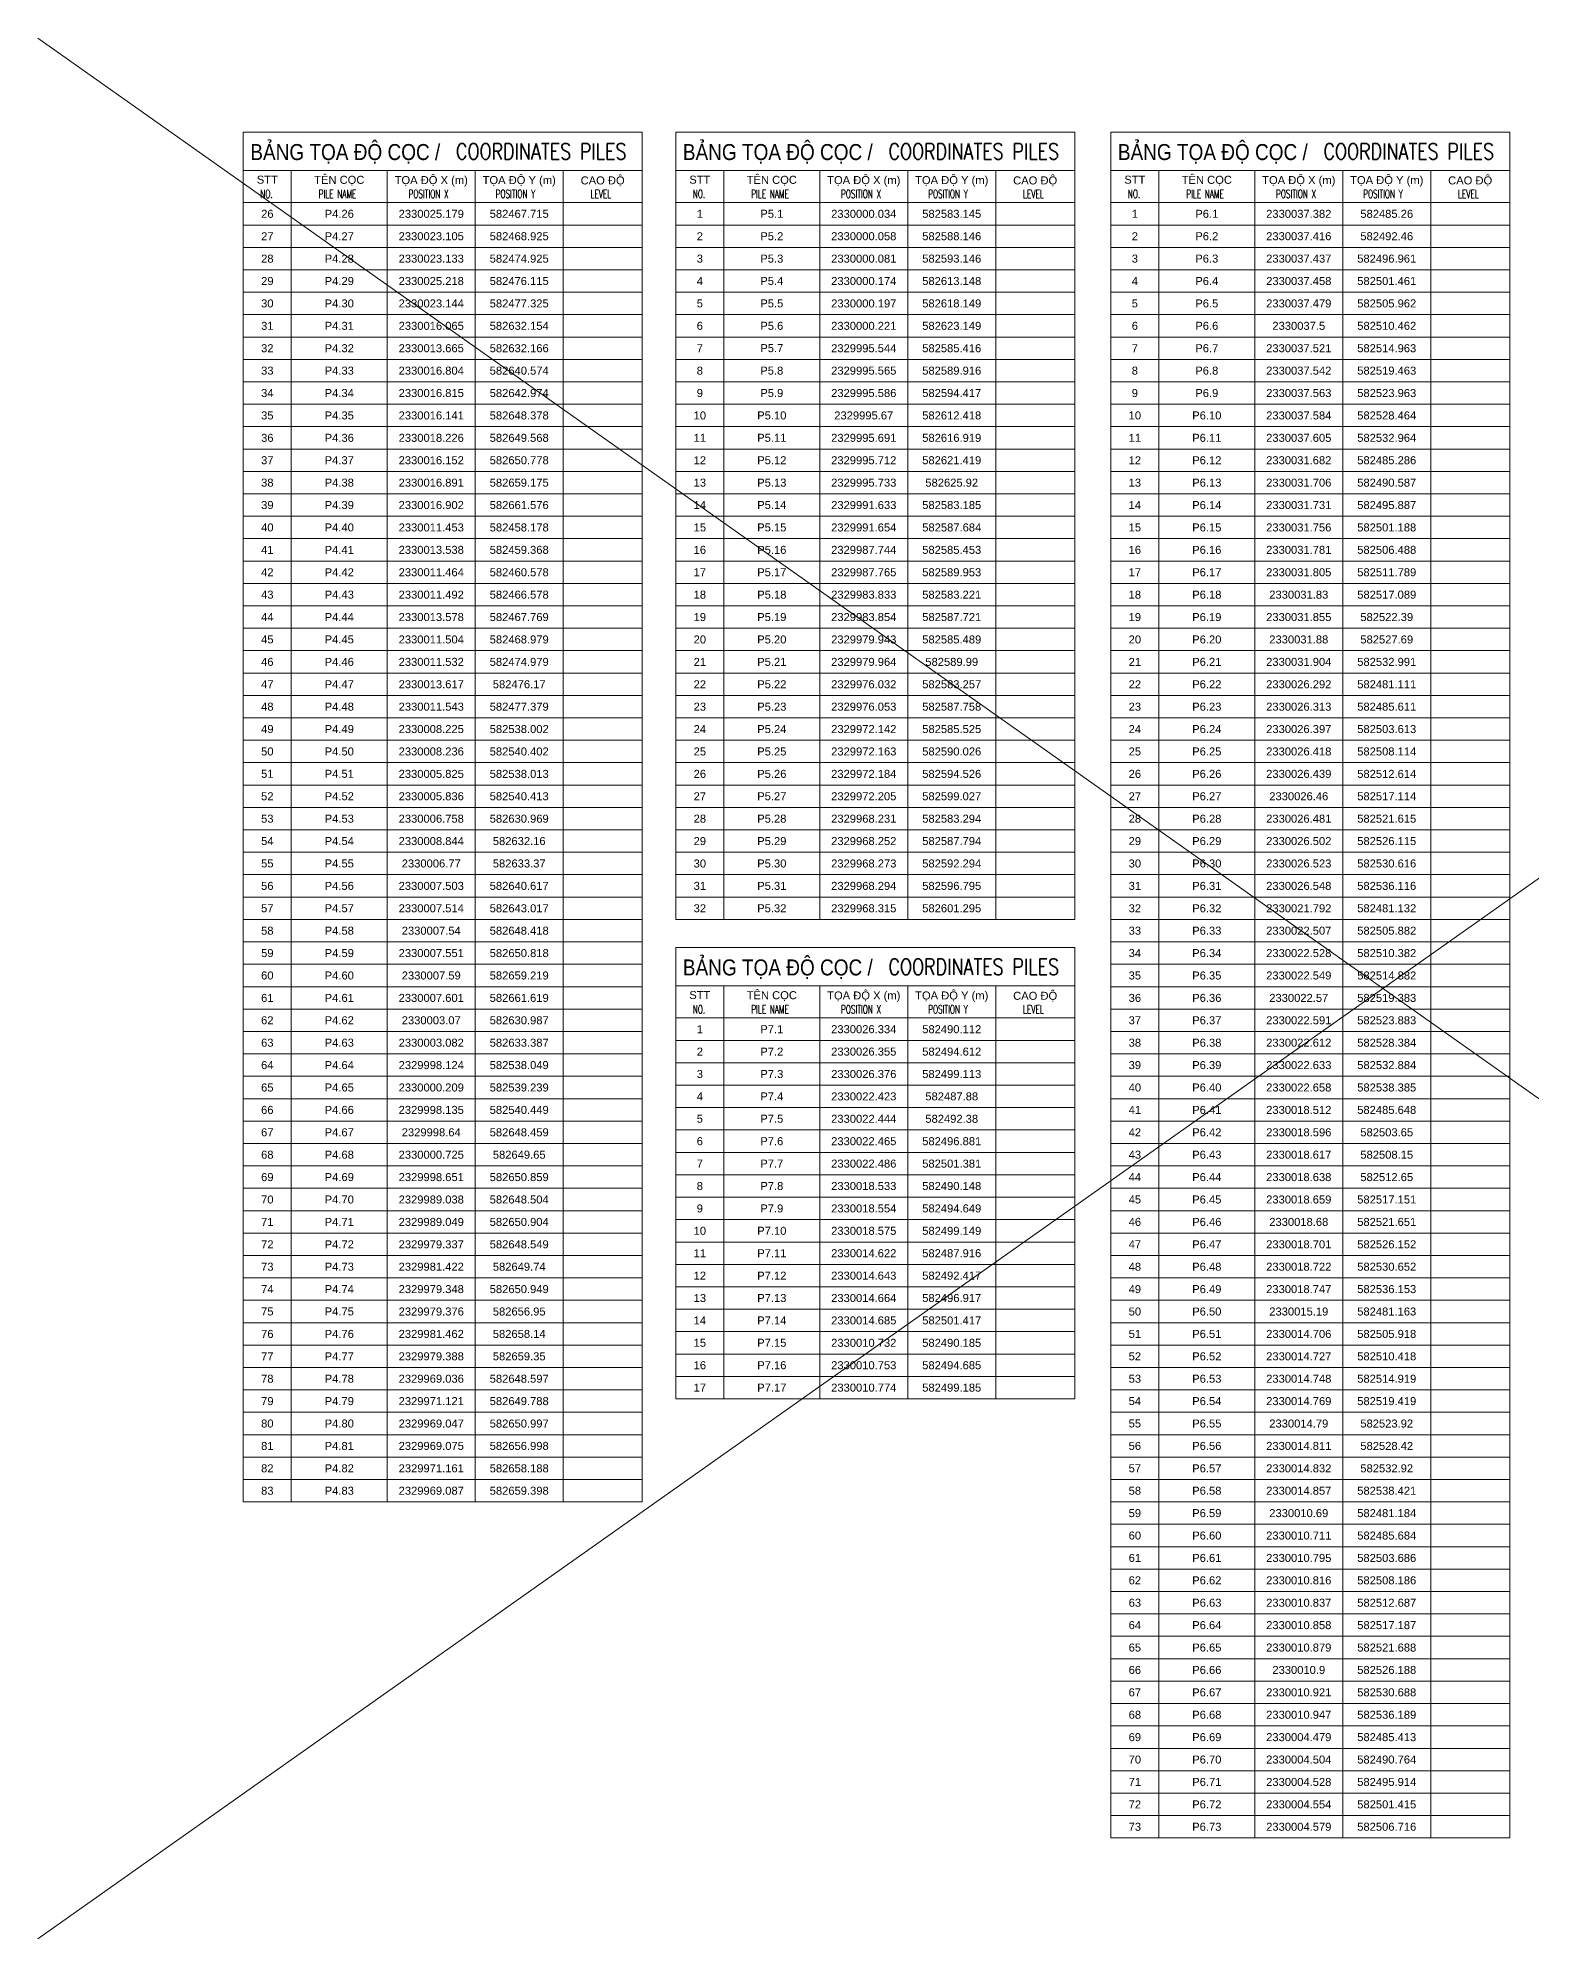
# Model space of a CAD drawing. Header units: millimetres. Extents: x -270655 to 676466, y -1281 to 105022.
# Drawn here: x 400622 to 447299, y 45622 to 105022 of the extents above; entities that cross this region are included whole.
import ezdxf
from ezdxf.enums import TextEntityAlignment as Align

# ---------------------------------------------------------------- set-up
doc = ezdxf.new("R2010")
doc.units = ezdxf.units.MM
doc.layers.get('Defpoints').update_dxf_attribs({"color": 151, "lineweight": 9})
for name, color, linetype, lineweight in [('DTC-KY HIEU', 3, 'Continuous', 20), ('DTC-TEXT2.5', 1, 'Continuous', 20), ('DTC-TEXT5.0', 1, 'Continuous', 20), ('Text E', 8, 'Continuous', 13)]:
    doc.layers.add(name, color=color, linetype=linetype, lineweight=lineweight)
doc.layers.add('IDEA_Text', color=8, linetype='Continuous')
doc.styles.add('arial-3', font='romans.shx', dxfattribs={"width": 0.7})
doc.styles.add('DTC-250', font='arial.ttf', dxfattribs={"width": 0.8})
doc.styles.add('DTC-500', font='arial.ttf', dxfattribs={"width": 0.8})

msp = doc.modelspace()

# ---------------------------------------------------------------- linework, layer by layer
at = {"layer": 'Defpoints'}
for p, q in [((400622.1, 105021.7), (484722.1, 45621.7)), ((400622.1, 45621.7), (484722.1, 105021.7))]:
    msp.add_line(p, q, dxfattribs=at)
at = {"layer": 'DTC-KY HIEU'}
for p, q in [((407041.6, 102078.7), (419510.6, 102078.7)), ((407041.6, 102078.7), (407041.6, 99878.7)), ((419510.6, 102078.7), (419510.6, 59278.7)), ((420563.9, 102078.7), (433032.9, 102078.7)), ((420563.9, 102078.7), (420563.9, 99878.7)), ((433032.9, 102078.7), (433032.9, 77478.7)), ((434163.8, 102078.7), (446632.8, 102078.7)), ((434163.8, 102078.7), (434163.8, 99878.7)), ((446632.8, 102078.7), (446632.8, 48778.7)), ((407041.6, 100878.7), (419510.6, 100878.7)), ((408541.6, 100878.7), (408541.6, 99878.7)), ((411541.6, 100878.7), (411541.6, 99878.7)), ((414291.6, 100878.7), (414291.6, 99878.7)), ((417041.6, 100878.7), (417041.6, 99878.7)), ((420563.9, 100878.7), (433032.9, 100878.7)), ((422063.9, 100878.7), (422063.9, 99878.7)), ((425063.9, 100878.7), (425063.9, 99878.7)), ((427813.9, 100878.7), (427813.9, 99878.7)), ((430563.9, 100878.7), (430563.9, 99878.7)), ((434163.8, 100878.7), (446632.8, 100878.7)), ((435663.8, 100878.7), (435663.8, 99878.7)), ((438663.8, 100878.7), (438663.8, 99878.7)), ((441413.8, 100878.7), (441413.8, 99878.7)), ((444163.8, 100878.7), (444163.8, 99878.7)), ((407041.6, 99878.7), (417041.6, 99878.7)), ((407041.6, 99878.7), (407041.6, 59278.7)), ((407041.6, 99878.7), (407041.6, 59278.7)), ((407041.6, 99878.7), (419510.6, 99878.7)), ((408541.6, 99878.7), (408541.6, 59278.7)), ((411541.6, 99878.7), (411541.6, 59278.7)), ((414291.6, 99878.7), (414291.6, 59278.7)), ((417041.6, 99878.7), (417041.6, 59278.7)), ((417041.6, 99878.7), (417041.6, 59278.7)), ((420563.9, 99878.7), (430563.9, 99878.7)), ((420563.9, 99878.7), (420563.9, 77478.7)), ((420563.9, 99878.7), (420563.9, 77478.7)), ((420563.9, 99878.7), (433032.9, 99878.7)), ((422063.9, 99878.7), (422063.9, 77478.7)), ((425063.9, 99878.7), (425063.9, 77478.7)), ((427813.9, 99878.7), (427813.9, 77478.7)), ((430563.9, 99878.7), (430563.9, 77478.7)), ((430563.9, 99878.7), (430563.9, 77478.7)), ((434163.8, 99878.7), (444163.8, 99878.7)), ((434163.8, 99878.7), (434163.8, 48778.7)), ((434163.8, 99878.7), (434163.8, 48778.7)), ((434163.8, 99878.7), (446632.8, 99878.7)), ((435663.8, 99878.7), (435663.8, 48778.7)), ((438663.8, 99878.7), (438663.8, 48778.7)), ((441413.8, 99878.7), (441413.8, 48778.7)), ((444163.8, 99878.7), (444163.8, 48778.7)), ((444163.8, 99878.7), (444163.8, 48778.7)), ((407041.6, 99178.7), (419510.6, 99178.7)), ((420563.9, 99178.7), (433032.9, 99178.7)), ((434163.8, 99178.7), (446632.8, 99178.7)), ((407041.6, 98478.7), (419510.6, 98478.7)), ((420563.9, 98478.7), (433032.9, 98478.7)), ((434163.8, 98478.7), (446632.8, 98478.7)), ((407041.6, 97778.7), (419510.6, 97778.7)), ((420563.9, 97778.7), (433032.9, 97778.7)), ((434163.8, 97778.7), (446632.8, 97778.7)), ((407041.6, 97078.7), (419510.6, 97078.7)), ((420563.9, 97078.7), (433032.9, 97078.7)), ((434163.8, 97078.7), (446632.8, 97078.7)), ((407041.6, 96378.7), (419510.6, 96378.7)), ((420563.9, 96378.7), (433032.9, 96378.7)), ((434163.8, 96378.7), (446632.8, 96378.7)), ((407041.6, 95678.7), (419510.6, 95678.7)), ((420563.9, 95678.7), (433032.9, 95678.7)), ((434163.8, 95678.7), (446632.8, 95678.7)), ((407041.6, 94978.7), (419510.6, 94978.7)), ((420563.9, 94978.7), (433032.9, 94978.7)), ((434163.8, 94978.7), (446632.8, 94978.7)), ((407041.6, 94278.7), (419510.6, 94278.7)), ((420563.9, 94278.7), (433032.9, 94278.7)), ((434163.8, 94278.7), (446632.8, 94278.7)), ((407041.6, 93578.7), (419510.6, 93578.7)), ((420563.9, 93578.7), (433032.9, 93578.7)), ((434163.8, 93578.7), (446632.8, 93578.7)), ((407041.6, 92878.7), (419510.6, 92878.7)), ((420563.9, 92878.7), (433032.9, 92878.7)), ((434163.8, 92878.7), (446632.8, 92878.7)), ((407041.6, 92178.7), (419510.6, 92178.7)), ((420563.9, 92178.7), (433032.9, 92178.7)), ((434163.8, 92178.7), (446632.8, 92178.7)), ((407041.6, 91478.7), (419510.6, 91478.7)), ((420563.9, 91478.7), (433032.9, 91478.7)), ((434163.8, 91478.7), (446632.8, 91478.7)), ((407041.6, 90778.7), (419510.6, 90778.7)), ((420563.9, 90778.7), (433032.9, 90778.7)), ((434163.8, 90778.7), (446632.8, 90778.7)), ((407041.6, 90078.7), (419510.6, 90078.7)), ((420563.9, 90078.7), (433032.9, 90078.7)), ((434163.8, 90078.7), (446632.8, 90078.7)), ((407041.6, 89378.7), (419510.6, 89378.7)), ((420563.9, 89378.7), (433032.9, 89378.7)), ((434163.8, 89378.7), (446632.8, 89378.7)), ((407041.6, 88678.7), (419510.6, 88678.7)), ((420563.9, 88678.7), (433032.9, 88678.7)), ((434163.8, 88678.7), (446632.8, 88678.7)), ((407041.6, 87978.7), (419510.6, 87978.7)), ((420563.9, 87978.7), (433032.9, 87978.7)), ((434163.8, 87978.7), (446632.8, 87978.7)), ((407041.6, 87278.7), (419510.6, 87278.7)), ((420563.9, 87278.7), (433032.9, 87278.7)), ((434163.8, 87278.7), (446632.8, 87278.7)), ((407041.6, 86578.7), (419510.6, 86578.7)), ((420563.9, 86578.7), (433032.9, 86578.7)), ((434163.8, 86578.7), (446632.8, 86578.7)), ((407041.6, 85878.7), (419510.6, 85878.7)), ((420563.9, 85878.7), (433032.9, 85878.7)), ((434163.8, 85878.7), (446632.8, 85878.7)), ((407041.6, 85178.7), (419510.6, 85178.7)), ((420563.9, 85178.7), (433032.9, 85178.7)), ((434163.8, 85178.7), (446632.8, 85178.7)), ((407041.6, 84478.7), (419510.6, 84478.7)), ((420563.9, 84478.7), (433032.9, 84478.7)), ((434163.8, 84478.7), (446632.8, 84478.7)), ((407041.6, 83778.7), (419510.6, 83778.7)), ((420563.9, 83778.7), (433032.9, 83778.7)), ((434163.8, 83778.7), (446632.8, 83778.7)), ((407041.6, 83078.7), (419510.6, 83078.7)), ((420563.9, 83078.7), (433032.9, 83078.7)), ((434163.8, 83078.7), (446632.8, 83078.7)), ((407041.6, 82378.7), (419510.6, 82378.7)), ((420563.9, 82378.7), (433032.9, 82378.7)), ((434163.8, 82378.7), (446632.8, 82378.7)), ((407041.6, 81678.7), (419510.6, 81678.7)), ((420563.9, 81678.7), (433032.9, 81678.7)), ((434163.8, 81678.7), (446632.8, 81678.7)), ((407041.6, 80978.7), (419510.6, 80978.7)), ((420563.9, 80978.7), (433032.9, 80978.7)), ((434163.8, 80978.7), (446632.8, 80978.7)), ((407041.6, 80278.7), (419510.6, 80278.7)), ((420563.9, 80278.7), (433032.9, 80278.7)), ((434163.8, 80278.7), (446632.8, 80278.7)), ((407041.6, 79578.7), (419510.6, 79578.7)), ((420563.9, 79578.7), (433032.9, 79578.7)), ((434163.8, 79578.7), (446632.8, 79578.7)), ((407041.6, 78878.7), (419510.6, 78878.7)), ((420563.9, 78878.7), (433032.9, 78878.7)), ((434163.8, 78878.7), (446632.8, 78878.7)), ((407041.6, 78178.7), (419510.6, 78178.7)), ((420563.9, 78178.7), (433032.9, 78178.7)), ((434163.8, 78178.7), (446632.8, 78178.7)), ((407041.6, 77478.7), (419510.6, 77478.7)), ((420563.9, 77478.7), (433032.9, 77478.7)), ((434163.8, 77478.7), (446632.8, 77478.7)), ((407041.6, 76778.7), (419510.6, 76778.7)), ((434163.8, 76778.7), (446632.8, 76778.7)), ((407041.6, 76078.7), (419510.6, 76078.7)), ((420563.9, 76600.3), (433032.9, 76600.3)), ((420563.9, 76600.3), (420563.9, 74400.3)), ((433032.9, 76600.3), (433032.9, 62500.3)), ((434163.8, 76078.7), (446632.8, 76078.7)), ((407041.6, 75378.7), (419510.6, 75378.7)), ((420563.9, 75400.3), (433032.9, 75400.3)), ((422063.9, 75400.3), (422063.9, 74400.3)), ((425063.9, 75400.3), (425063.9, 74400.3)), ((427813.9, 75400.3), (427813.9, 74400.3)), ((430563.9, 75400.3), (430563.9, 74400.3)), ((434163.8, 75378.7), (446632.8, 75378.7)), ((407041.6, 74678.7), (419510.6, 74678.7)), ((420563.9, 74400.3), (430563.9, 74400.3)), ((420563.9, 74400.3), (420563.9, 62500.3)), ((420563.9, 74400.3), (420563.9, 62500.3)), ((420563.9, 74400.3), (433032.9, 74400.3)), ((422063.9, 74400.3), (422063.9, 62500.3)), ((425063.9, 74400.3), (425063.9, 62500.3)), ((427813.9, 74400.3), (427813.9, 62500.3)), ((430563.9, 74400.3), (430563.9, 62500.3)), ((430563.9, 74400.3), (430563.9, 62500.3)), ((434163.8, 74678.7), (446632.8, 74678.7)), ((407041.6, 73978.7), (419510.6, 73978.7)), ((420563.9, 73700.3), (433032.9, 73700.3)), ((434163.8, 73978.7), (446632.8, 73978.7)), ((407041.6, 73278.7), (419510.6, 73278.7)), ((434163.8, 73278.7), (446632.8, 73278.7)), ((407041.6, 72578.7), (419510.6, 72578.7)), ((420563.9, 73000.3), (433032.9, 73000.3)), ((434163.8, 72578.7), (446632.8, 72578.7)), ((407041.6, 71878.7), (419510.6, 71878.7)), ((420563.9, 72300.3), (433032.9, 72300.3)), ((434163.8, 71878.7), (446632.8, 71878.7)), ((420563.9, 71600.3), (433032.9, 71600.3)), ((407041.6, 71178.7), (419510.6, 71178.7)), ((420563.9, 70900.3), (433032.9, 70900.3)), ((434163.8, 71178.7), (446632.8, 71178.7)), ((407041.6, 70478.7), (419510.6, 70478.7)), ((420563.9, 70200.3), (433032.9, 70200.3)), ((434163.8, 70478.7), (446632.8, 70478.7)), ((407041.6, 69778.7), (419510.6, 69778.7)), ((420563.9, 69500.3), (433032.9, 69500.3)), ((434163.8, 69778.7), (446632.8, 69778.7)), ((407041.6, 69078.7), (419510.6, 69078.7)), ((434163.8, 69078.7), (446632.8, 69078.7)), ((407041.6, 68378.7), (419510.6, 68378.7)), ((420563.9, 68800.3), (433032.9, 68800.3)), ((434163.8, 68378.7), (446632.8, 68378.7)), ((420563.9, 68100.3), (433032.9, 68100.3)), ((407041.6, 67678.7), (419510.6, 67678.7)), ((420563.9, 67400.3), (433032.9, 67400.3)), ((434163.8, 67678.7), (446632.8, 67678.7)), ((407041.6, 66978.7), (419510.6, 66978.7)), ((420563.9, 66700.3), (433032.9, 66700.3)), ((434163.8, 66978.7), (446632.8, 66978.7)), ((407041.6, 66278.7), (419510.6, 66278.7)), ((420563.9, 66000.3), (433032.9, 66000.3)), ((434163.8, 66278.7), (446632.8, 66278.7)), ((407041.6, 65578.7), (419510.6, 65578.7)), ((434163.8, 65578.7), (446632.8, 65578.7)), ((407041.6, 64878.7), (419510.6, 64878.7)), ((420563.9, 65300.3), (433032.9, 65300.3)), ((434163.8, 64878.7), (446632.8, 64878.7)), ((407041.6, 64178.7), (419510.6, 64178.7)), ((420563.9, 64600.3), (433032.9, 64600.3)), ((434163.8, 64178.7), (446632.8, 64178.7)), ((420563.9, 63900.3), (433032.9, 63900.3)), ((407041.6, 63478.7), (419510.6, 63478.7)), ((420563.9, 63200.3), (433032.9, 63200.3)), ((434163.8, 63478.7), (446632.8, 63478.7)), ((407041.6, 62778.7), (419510.6, 62778.7)), ((420563.9, 62500.3), (433032.9, 62500.3)), ((434163.8, 62778.7), (446632.8, 62778.7)), ((407041.6, 62078.7), (419510.6, 62078.7)), ((434163.8, 62078.7), (446632.8, 62078.7)), ((407041.6, 61378.7), (419510.6, 61378.7)), ((434163.8, 61378.7), (446632.8, 61378.7)), ((407041.6, 60678.7), (419510.6, 60678.7)), ((434163.8, 60678.7), (446632.8, 60678.7)), ((407041.6, 59978.7), (419510.6, 59978.7)), ((434163.8, 59978.7), (446632.8, 59978.7)), ((407041.6, 59278.7), (419510.6, 59278.7)), ((434163.8, 59278.7), (446632.8, 59278.7)), ((434163.8, 58578.7), (446632.8, 58578.7)), ((434163.8, 57878.7), (446632.8, 57878.7)), ((434163.8, 57178.7), (446632.8, 57178.7)), ((434163.8, 56478.7), (446632.8, 56478.7)), ((434163.8, 55778.7), (446632.8, 55778.7)), ((434163.8, 55078.7), (446632.8, 55078.7)), ((434163.8, 54378.7), (446632.8, 54378.7)), ((434163.8, 53678.7), (446632.8, 53678.7)), ((434163.8, 52978.7), (446632.8, 52978.7)), ((434163.8, 52278.7), (446632.8, 52278.7)), ((434163.8, 51578.7), (446632.8, 51578.7)), ((434163.8, 50878.7), (446632.8, 50878.7)), ((434163.8, 50178.7), (446632.8, 50178.7)), ((434163.8, 49478.7), (446632.8, 49478.7)), ((434163.8, 48778.7), (446632.8, 48778.7))]:
    msp.add_line(p, q, dxfattribs=at)

# ---------------------------------------------------------------- texts
at = {"layer": 'DTC-TEXT2.5', "style": 'DTC-250'}
for s, p in [('STT', (407791.6, 100596.5)), ('TÊN CỌC', (410041.6, 100596.5)), ('TỌA ĐỘ X (m)', (412916.6, 100578.7)), ('TỌA ĐỘ Y (m)', (415666.6, 100578.7)), ('CAO ĐỘ', (418275.4, 100578.7)), ('STT', (421313.9, 100596.5)), ('TÊN CỌC', (423563.9, 100596.5)), ('TỌA ĐỘ X (m)', (426438.9, 100578.7)), ('TỌA ĐỘ Y (m)', (429188.9, 100578.7)), ('CAO ĐỘ', (431797.7, 100578.7)), ('STT', (434913.8, 100596.5)), ('TÊN CỌC', (437163.8, 100596.5)), ('TỌA ĐỘ X (m)', (440038.8, 100578.7)), ('TỌA ĐỘ Y (m)', (442788.8, 100578.7)), ('CAO ĐỘ', (445397.6, 100578.7)), ('26', (407791.6, 99528.7)), ('P4.26', (410041.6, 99528.7)), ('2330025.179', (412916.6, 99528.7)), ('582467.715', (415666.6, 99528.7)), ('1', (421313.9, 99528.7)), ('P5.1', (423563.9, 99528.7)), ('2330000.034', (426438.9, 99528.7)), ('582583.145', (429188.9, 99528.7)), ('1', (434913.8, 99528.7)), ('P6.1', (437163.8, 99528.7)), ('2330037.382', (440038.8, 99528.7)), ('582485.26', (442788.8, 99528.7)), ('27', (407791.6, 98828.7)), ('P4.27', (410041.6, 98828.7)), ('2330023.105', (412916.6, 98828.7)), ('582468.925', (415666.6, 98828.7)), ('2', (421313.9, 98828.7)), ('P5.2', (423563.9, 98828.7)), ('2330000.058', (426438.9, 98828.7)), ('582588.146', (429188.9, 98828.7)), ('2', (434913.8, 98828.7)), ('P6.2', (437163.8, 98828.7)), ('2330037.416', (440038.8, 98828.7)), ('582492.46', (442788.8, 98828.7)), ('28', (407791.6, 98128.7)), ('P4.28', (410041.6, 98128.7)), ('2330023.133', (412916.6, 98128.7)), ('582474.925', (415666.6, 98128.7)), ('3', (421313.9, 98128.7)), ('P5.3', (423563.9, 98128.7)), ('2330000.081', (426438.9, 98128.7)), ('582593.146', (429188.9, 98128.7)), ('3', (434913.8, 98128.7)), ('P6.3', (437163.8, 98128.7)), ('2330037.437', (440038.8, 98128.7)), ('582496.961', (442788.8, 98128.7)), ('29', (407791.6, 97428.7)), ('P4.29', (410041.6, 97428.7)), ('2330025.218', (412916.6, 97428.7)), ('582476.115', (415666.6, 97428.7)), ('4', (421313.9, 97428.7)), ('P5.4', (423563.9, 97428.7)), ('2330000.174', (426438.9, 97428.7)), ('582613.148', (429188.9, 97428.7)), ('4', (434913.8, 97428.7)), ('P6.4', (437163.8, 97428.7)), ('2330037.458', (440038.8, 97428.7)), ('582501.461', (442788.8, 97428.7)), ('30', (407791.6, 96728.7)), ('P4.30', (410041.6, 96728.7)), ('2330023.144', (412916.6, 96728.7)), ('582477.325', (415666.6, 96728.7)), ('5', (421313.9, 96728.7)), ('P5.5', (423563.9, 96728.7)), ('2330000.197', (426438.9, 96728.7)), ('582618.149', (429188.9, 96728.7)), ('5', (434913.8, 96728.7)), ('P6.5', (437163.8, 96728.7)), ('2330037.479', (440038.8, 96728.7)), ('582505.962', (442788.8, 96728.7)), ('31', (407791.6, 96028.7)), ('P4.31', (410041.6, 96028.7)), ('2330016.065', (412916.6, 96028.7)), ('582632.154', (415666.6, 96028.7)), ('6', (421313.9, 96028.7)), ('P5.6', (423563.9, 96028.7)), ('2330000.221', (426438.9, 96028.7)), ('582623.149', (429188.9, 96028.7)), ('6', (434913.8, 96028.7)), ('P6.6', (437163.8, 96028.7)), ('2330037.5', (440038.8, 96028.7)), ('582510.462', (442788.8, 96028.7)), ('32', (407791.6, 95328.7)), ('P4.32', (410041.6, 95328.7)), ('2330013.665', (412916.6, 95328.7)), ('582632.166', (415666.6, 95328.7)), ('7', (421313.9, 95328.7)), ('P5.7', (423563.9, 95328.7)), ('2329995.544', (426438.9, 95328.7)), ('582585.416', (429188.9, 95328.7)), ('7', (434913.8, 95328.7)), ('P6.7', (437163.8, 95328.7)), ('2330037.521', (440038.8, 95328.7)), ('582514.963', (442788.8, 95328.7)), ('33', (407791.6, 94628.7)), ('P4.33', (410041.6, 94628.7)), ('2330016.804', (412916.6, 94628.7)), ('582640.574', (415666.6, 94628.7)), ('8', (421313.9, 94628.7)), ('P5.8', (423563.9, 94628.7)), ('2329995.565', (426438.9, 94628.7)), ('582589.916', (429188.9, 94628.7)), ('8', (434913.8, 94628.7)), ('P6.8', (437163.8, 94628.7)), ('2330037.542', (440038.8, 94628.7)), ('582519.463', (442788.8, 94628.7)), ('34', (407791.6, 93928.7)), ('P4.34', (410041.6, 93928.7)), ('2330016.815', (412916.6, 93928.7)), ('582642.974', (415666.6, 93928.7)), ('9', (421313.9, 93928.7)), ('P5.9', (423563.9, 93928.7)), ('2329995.586', (426438.9, 93928.7)), ('582594.417', (429188.9, 93928.7)), ('9', (434913.8, 93928.7)), ('P6.9', (437163.8, 93928.7)), ('2330037.563', (440038.8, 93928.7)), ('582523.963', (442788.8, 93928.7)), ('35', (407791.6, 93228.7)), ('P4.35', (410041.6, 93228.7)), ('2330016.141', (412916.6, 93228.7)), ('582648.378', (415666.6, 93228.7)), ('10', (421313.9, 93228.7)), ('P5.10', (423563.9, 93228.7)), ('2329995.67', (426438.9, 93228.7)), ('582612.418', (429188.9, 93228.7)), ('10', (434913.8, 93228.7)), ('P6.10', (437163.8, 93228.7)), ('2330037.584', (440038.8, 93228.7)), ('582528.464', (442788.8, 93228.7)), ('36', (407791.6, 92528.7)), ('P4.36', (410041.6, 92528.7)), ('2330018.226', (412916.6, 92528.7)), ('582649.568', (415666.6, 92528.7)), ('11', (421313.9, 92528.7)), ('P5.11', (423563.9, 92528.7)), ('2329995.691', (426438.9, 92528.7)), ('582616.919', (429188.9, 92528.7)), ('11', (434913.8, 92528.7)), ('P6.11', (437163.8, 92528.7)), ('2330037.605', (440038.8, 92528.7)), ('582532.964', (442788.8, 92528.7)), ('37', (407791.6, 91828.7)), ('P4.37', (410041.6, 91828.7)), ('2330016.152', (412916.6, 91828.7)), ('582650.778', (415666.6, 91828.7)), ('12', (421313.9, 91828.7)), ('P5.12', (423563.9, 91828.7)), ('2329995.712', (426438.9, 91828.7)), ('582621.419', (429188.9, 91828.7)), ('12', (434913.8, 91828.7)), ('P6.12', (437163.8, 91828.7)), ('2330031.682', (440038.8, 91828.7)), ('582485.286', (442788.8, 91828.7)), ('38', (407791.6, 91128.7)), ('P4.38', (410041.6, 91128.7)), ('2330016.891', (412916.6, 91128.7)), ('582659.175', (415666.6, 91128.7)), ('13', (421313.9, 91128.7)), ('P5.13', (423563.9, 91128.7)), ('2329995.733', (426438.9, 91128.7)), ('582625.92', (429188.9, 91128.7)), ('13', (434913.8, 91128.7)), ('P6.13', (437163.8, 91128.7)), ('2330031.706', (440038.8, 91128.7)), ('582490.587', (442788.8, 91128.7)), ('39', (407791.6, 90428.7)), ('P4.39', (410041.6, 90428.7)), ('2330016.902', (412916.6, 90428.7)), ('582661.576', (415666.6, 90428.7)), ('14', (421313.9, 90428.7)), ('P5.14', (423563.9, 90428.7)), ('2329991.633', (426438.9, 90428.7)), ('582583.185', (429188.9, 90428.7)), ('14', (434913.8, 90428.7)), ('P6.14', (437163.8, 90428.7)), ('2330031.731', (440038.8, 90428.7)), ('582495.887', (442788.8, 90428.7)), ('40', (407791.6, 89728.7)), ('P4.40', (410041.6, 89728.7)), ('2330011.453', (412916.6, 89728.7)), ('582458.178', (415666.6, 89728.7)), ('15', (421313.9, 89728.7)), ('P5.15', (423563.9, 89728.7)), ('2329991.654', (426438.9, 89728.7)), ('582587.684', (429188.9, 89728.7)), ('15', (434913.8, 89728.7)), ('P6.15', (437163.8, 89728.7)), ('2330031.756', (440038.8, 89728.7)), ('582501.188', (442788.8, 89728.7)), ('41', (407791.6, 89028.7)), ('P4.41', (410041.6, 89028.7)), ('2330013.538', (412916.6, 89028.7)), ('582459.368', (415666.6, 89028.7)), ('16', (421313.9, 89028.7)), ('P5.16', (423563.9, 89028.7)), ('2329987.744', (426438.9, 89028.7)), ('582585.453', (429188.9, 89028.7)), ('16', (434913.8, 89028.7)), ('P6.16', (437163.8, 89028.7)), ('2330031.781', (440038.8, 89028.7)), ('582506.488', (442788.8, 89028.7)), ('42', (407791.6, 88328.7)), ('P4.42', (410041.6, 88328.7)), ('2330011.464', (412916.6, 88328.7)), ('582460.578', (415666.6, 88328.7)), ('17', (421313.9, 88328.7)), ('P5.17', (423563.9, 88328.7)), ('2329987.765', (426438.9, 88328.7)), ('582589.953', (429188.9, 88328.7)), ('17', (434913.8, 88328.7)), ('P6.17', (437163.8, 88328.7)), ('2330031.805', (440038.8, 88328.7)), ('582511.789', (442788.8, 88328.7)), ('43', (407791.6, 87628.7)), ('P4.43', (410041.6, 87628.7)), ('2330011.492', (412916.6, 87628.7)), ('582466.578', (415666.6, 87628.7)), ('18', (421313.9, 87628.7)), ('P5.18', (423563.9, 87628.7)), ('2329983.833', (426438.9, 87628.7)), ('582583.221', (429188.9, 87628.7)), ('18', (434913.8, 87628.7)), ('P6.18', (437163.8, 87628.7)), ('2330031.83', (440038.8, 87628.7)), ('582517.089', (442788.8, 87628.7)), ('44', (407791.6, 86928.7)), ('P4.44', (410041.6, 86928.7)), ('2330013.578', (412916.6, 86928.7)), ('582467.769', (415666.6, 86928.7)), ('19', (421313.9, 86928.7)), ('P5.19', (423563.9, 86928.7)), ('2329983.854', (426438.9, 86928.7)), ('582587.721', (429188.9, 86928.7)), ('19', (434913.8, 86928.7)), ('P6.19', (437163.8, 86928.7)), ('2330031.855', (440038.8, 86928.7)), ('582522.39', (442788.8, 86928.7)), ('45', (407791.6, 86228.7)), ('P4.45', (410041.6, 86228.7)), ('2330011.504', (412916.6, 86228.7)), ('582468.979', (415666.6, 86228.7)), ('20', (421313.9, 86228.7)), ('P5.20', (423563.9, 86228.7)), ('2329979.943', (426438.9, 86228.7)), ('582585.489', (429188.9, 86228.7)), ('20', (434913.8, 86228.7)), ('P6.20', (437163.8, 86228.7)), ('2330031.88', (440038.8, 86228.7)), ('582527.69', (442788.8, 86228.7)), ('46', (407791.6, 85528.7)), ('P4.46', (410041.6, 85528.7)), ('2330011.532', (412916.6, 85528.7)), ('582474.979', (415666.6, 85528.7)), ('21', (421313.9, 85528.7)), ('P5.21', (423563.9, 85528.7)), ('2329979.964', (426438.9, 85528.7)), ('582589.99', (429188.9, 85528.7)), ('21', (434913.8, 85528.7)), ('P6.21', (437163.8, 85528.7)), ('2330031.904', (440038.8, 85528.7)), ('582532.991', (442788.8, 85528.7)), ('47', (407791.6, 84828.7)), ('P4.47', (410041.6, 84828.7)), ('2330013.617', (412916.6, 84828.7)), ('582476.17', (415666.6, 84828.7)), ('22', (421313.9, 84828.7)), ('P5.22', (423563.9, 84828.7)), ('2329976.032', (426438.9, 84828.7)), ('582583.257', (429188.9, 84828.7)), ('22', (434913.8, 84828.7)), ('P6.22', (437163.8, 84828.7)), ('2330026.292', (440038.8, 84828.7)), ('582481.111', (442788.8, 84828.7)), ('48', (407791.6, 84128.7)), ('P4.48', (410041.6, 84128.7)), ('2330011.543', (412916.6, 84128.7)), ('582477.379', (415666.6, 84128.7)), ('23', (421313.9, 84128.7)), ('P5.23', (423563.9, 84128.7)), ('2329976.053', (426438.9, 84128.7)), ('582587.758', (429188.9, 84128.7)), ('23', (434913.8, 84128.7)), ('P6.23', (437163.8, 84128.7)), ('2330026.313', (440038.8, 84128.7)), ('582485.611', (442788.8, 84128.7)), ('49', (407791.6, 83428.7)), ('P4.49', (410041.6, 83428.7)), ('2330008.225', (412916.6, 83428.7)), ('582538.002', (415666.6, 83428.7)), ('24', (421313.9, 83428.7)), ('P5.24', (423563.9, 83428.7)), ('2329972.142', (426438.9, 83428.7)), ('582585.525', (429188.9, 83428.7)), ('24', (434913.8, 83428.7)), ('P6.24', (437163.8, 83428.7)), ('2330026.397', (440038.8, 83428.7)), ('582503.613', (442788.8, 83428.7)), ('50', (407791.6, 82728.7)), ('P4.50', (410041.6, 82728.7)), ('2330008.236', (412916.6, 82728.7)), ('582540.402', (415666.6, 82728.7)), ('25', (421313.9, 82728.7)), ('P5.25', (423563.9, 82728.7)), ('2329972.163', (426438.9, 82728.7)), ('582590.026', (429188.9, 82728.7)), ('25', (434913.8, 82728.7)), ('P6.25', (437163.8, 82728.7)), ('2330026.418', (440038.8, 82728.7)), ('582508.114', (442788.8, 82728.7)), ('51', (407791.6, 82028.7)), ('P4.51', (410041.6, 82028.7)), ('2330005.825', (412916.6, 82028.7)), ('582538.013', (415666.6, 82028.7)), ('26', (421313.9, 82028.7)), ('P5.26', (423563.9, 82028.7)), ('2329972.184', (426438.9, 82028.7)), ('582594.526', (429188.9, 82028.7)), ('26', (434913.8, 82028.7)), ('P6.26', (437163.8, 82028.7)), ('2330026.439', (440038.8, 82028.7)), ('582512.614', (442788.8, 82028.7)), ('52', (407791.6, 81328.7)), ('P4.52', (410041.6, 81328.7)), ('2330005.836', (412916.6, 81328.7)), ('582540.413', (415666.6, 81328.7)), ('27', (421313.9, 81328.7)), ('P5.27', (423563.9, 81328.7)), ('2329972.205', (426438.9, 81328.7)), ('582599.027', (429188.9, 81328.7)), ('27', (434913.8, 81328.7)), ('P6.27', (437163.8, 81328.7)), ('2330026.46', (440038.8, 81328.7)), ('582517.114', (442788.8, 81328.7)), ('53', (407791.6, 80628.7)), ('P4.53', (410041.6, 80628.7)), ('2330006.758', (412916.6, 80628.7)), ('582630.969', (415666.6, 80628.7)), ('28', (421313.9, 80628.7)), ('P5.28', (423563.9, 80628.7)), ('2329968.231', (426438.9, 80628.7)), ('582583.294', (429188.9, 80628.7)), ('28', (434913.8, 80628.7)), ('P6.28', (437163.8, 80628.7)), ('2330026.481', (440038.8, 80628.7)), ('582521.615', (442788.8, 80628.7)), ('54', (407791.6, 79928.7)), ('P4.54', (410041.6, 79928.7)), ('2330008.844', (412916.6, 79928.7)), ('582632.16', (415666.6, 79928.7)), ('29', (421313.9, 79928.7)), ('P5.29', (423563.9, 79928.7)), ('2329968.252', (426438.9, 79928.7)), ('582587.794', (429188.9, 79928.7)), ('29', (434913.8, 79928.7)), ('P6.29', (437163.8, 79928.7)), ('2330026.502', (440038.8, 79928.7)), ('582526.115', (442788.8, 79928.7)), ('55', (407791.6, 79228.7)), ('P4.55', (410041.6, 79228.7)), ('2330006.77', (412916.6, 79228.7)), ('582633.37', (415666.6, 79228.7)), ('30', (421313.9, 79228.7)), ('P5.30', (423563.9, 79228.7)), ('2329968.273', (426438.9, 79228.7)), ('582592.294', (429188.9, 79228.7)), ('30', (434913.8, 79228.7)), ('P6.30', (437163.8, 79228.7)), ('2330026.523', (440038.8, 79228.7)), ('582530.616', (442788.8, 79228.7)), ('56', (407791.6, 78528.7)), ('P4.56', (410041.6, 78528.7)), ('2330007.503', (412916.6, 78528.7)), ('582640.617', (415666.6, 78528.7)), ('31', (421313.9, 78528.7)), ('P5.31', (423563.9, 78528.7)), ('2329968.294', (426438.9, 78528.7)), ('582596.795', (429188.9, 78528.7)), ('31', (434913.8, 78528.7)), ('P6.31', (437163.8, 78528.7)), ('2330026.548', (440038.8, 78528.7)), ('582536.116', (442788.8, 78528.7)), ('57', (407791.6, 77828.7)), ('P4.57', (410041.6, 77828.7)), ('2330007.514', (412916.6, 77828.7)), ('582643.017', (415666.6, 77828.7)), ('32', (421313.9, 77828.7)), ('P5.32', (423563.9, 77828.7)), ('2329968.315', (426438.9, 77828.7)), ('582601.295', (429188.9, 77828.7)), ('32', (434913.8, 77828.7)), ('P6.32', (437163.8, 77828.7)), ('2330021.792', (440038.8, 77828.7)), ('582481.132', (442788.8, 77828.7)), ('58', (407791.6, 77128.7)), ('P4.58', (410041.6, 77128.7)), ('2330007.54', (412916.6, 77128.7)), ('582648.418', (415666.6, 77128.7)), ('33', (434913.8, 77128.7)), ('P6.33', (437163.8, 77128.7)), ('2330022.507', (440038.8, 77128.7)), ('582505.882', (442788.8, 77128.7)), ('59', (407791.6, 76428.7)), ('P4.59', (410041.6, 76428.7)), ('2330007.551', (412916.6, 76428.7)), ('582650.818', (415666.6, 76428.7)), ('34', (434913.8, 76428.7)), ('P6.34', (437163.8, 76428.7)), ('2330022.528', (440038.8, 76428.7)), ('582510.382', (442788.8, 76428.7)), ('60', (407791.6, 75728.7)), ('P4.60', (410041.6, 75728.7)), ('2330007.59', (412916.6, 75728.7)), ('582659.219', (415666.6, 75728.7)), ('35', (434913.8, 75728.7)), ('P6.35', (437163.8, 75728.7)), ('2330022.549', (440038.8, 75728.7)), ('582514.882', (442788.8, 75728.7)), ('61', (407791.6, 75028.7)), ('P4.61', (410041.6, 75028.7)), ('2330007.601', (412916.6, 75028.7)), ('582661.619', (415666.6, 75028.7)), ('STT', (421313.9, 75118.1)), ('TÊN CỌC', (423563.9, 75118.1)), ('TỌA ĐỘ X (m)', (426438.9, 75100.3)), ('TỌA ĐỘ Y (m)', (429188.9, 75100.3)), ('CAO ĐỘ', (431797.7, 75100.3)), ('36', (434913.8, 75028.7)), ('P6.36', (437163.8, 75028.7)), ('2330022.57', (440038.8, 75028.7)), ('582519.383', (442788.8, 75028.7)), ('62', (407791.6, 74328.7)), ('P4.62', (410041.6, 74328.7)), ('2330003.07', (412916.6, 74328.7)), ('582630.987', (415666.6, 74328.7)), ('37', (434913.8, 74328.7)), ('P6.37', (437163.8, 74328.7)), ('2330022.591', (440038.8, 74328.7)), ('582523.883', (442788.8, 74328.7)), ('63', (407791.6, 73628.7)), ('P4.63', (410041.6, 73628.7)), ('2330003.082', (412916.6, 73628.7)), ('582633.387', (415666.6, 73628.7)), ('1', (421313.9, 74050.3)), ('P7.1', (423563.9, 74050.3)), ('2330026.334', (426438.9, 74050.3)), ('582490.112', (429188.9, 74050.3)), ('38', (434913.8, 73628.7)), ('P6.38', (437163.8, 73628.7)), ('2330022.612', (440038.8, 73628.7)), ('582528.384', (442788.8, 73628.7)), ('2', (421313.9, 73350.3)), ('P7.2', (423563.9, 73350.3)), ('2330026.355', (426438.9, 73350.3)), ('582494.612', (429188.9, 73350.3)), ('64', (407791.6, 72928.7)), ('P4.64', (410041.6, 72928.7)), ('2329998.124', (412916.6, 72928.7)), ('582538.049', (415666.6, 72928.7)), ('3', (421313.9, 72650.3)), ('P7.3', (423563.9, 72650.3)), ('2330026.376', (426438.9, 72650.3)), ('582499.113', (429188.9, 72650.3)), ('39', (434913.8, 72928.7)), ('P6.39', (437163.8, 72928.7)), ('2330022.633', (440038.8, 72928.7)), ('582532.884', (442788.8, 72928.7)), ('65', (407791.6, 72228.7)), ('P4.65', (410041.6, 72228.7)), ('2330000.209', (412916.6, 72228.7)), ('582539.239', (415666.6, 72228.7)), ('4', (421313.9, 71950.3)), ('P7.4', (423563.9, 71950.3)), ('2330022.423', (426438.9, 71950.3)), ('582487.88', (429188.9, 71950.3)), ('40', (434913.8, 72228.7)), ('P6.40', (437163.8, 72228.7)), ('2330022.658', (440038.8, 72228.7)), ('582538.385', (442788.8, 72228.7)), ('66', (407791.6, 71528.7)), ('P4.66', (410041.6, 71528.7)), ('2329998.135', (412916.6, 71528.7)), ('582540.449', (415666.6, 71528.7)), ('5', (421313.9, 71250.3)), ('P7.5', (423563.9, 71250.3)), ('2330022.444', (426438.9, 71250.3)), ('582492.38', (429188.9, 71250.3)), ('41', (434913.8, 71528.7)), ('P6.41', (437163.8, 71528.7)), ('2330018.512', (440038.8, 71528.7)), ('582485.648', (442788.8, 71528.7)), ('67', (407791.6, 70828.7)), ('P4.67', (410041.6, 70828.7)), ('2329998.64', (412916.6, 70828.7)), ('582648.459', (415666.6, 70828.7)), ('42', (434913.8, 70828.7)), ('P6.42', (437163.8, 70828.7)), ('2330018.596', (440038.8, 70828.7)), ('582503.65', (442788.8, 70828.7)), ('68', (407791.6, 70128.7)), ('P4.68', (410041.6, 70128.7)), ('2330000.725', (412916.6, 70128.7)), ('582649.65', (415666.6, 70128.7)), ('6', (421313.9, 70550.3)), ('P7.6', (423563.9, 70550.3)), ('2330022.465', (426438.9, 70550.3)), ('582496.881', (429188.9, 70550.3)), ('43', (434913.8, 70128.7)), ('P6.43', (437163.8, 70128.7)), ('2330018.617', (440038.8, 70128.7)), ('582508.15', (442788.8, 70128.7)), ('69', (407791.6, 69428.7)), ('P4.69', (410041.6, 69428.7)), ('2329998.651', (412916.6, 69428.7)), ('582650.859', (415666.6, 69428.7)), ('7', (421313.9, 69850.3)), ('P7.7', (423563.9, 69850.3)), ('2330022.486', (426438.9, 69850.3)), ('582501.381', (429188.9, 69850.3)), ('44', (434913.8, 69428.7)), ('P6.44', (437163.8, 69428.7)), ('2330018.638', (440038.8, 69428.7)), ('582512.65', (442788.8, 69428.7)), ('8', (421313.9, 69150.3)), ('P7.8', (423563.9, 69150.3)), ('2330018.533', (426438.9, 69150.3)), ('582490.148', (429188.9, 69150.3)), ('70', (407791.6, 68728.7)), ('P4.70', (410041.6, 68728.7)), ('2329989.038', (412916.6, 68728.7)), ('582648.504', (415666.6, 68728.7)), ('9', (421313.9, 68450.3)), ('P7.9', (423563.9, 68450.3)), ('2330018.554', (426438.9, 68450.3)), ('582494.649', (429188.9, 68450.3)), ('45', (434913.8, 68728.7)), ('P6.45', (437163.8, 68728.7)), ('2330018.659', (440038.8, 68728.7)), ('582517.151', (442788.8, 68728.7)), ('71', (407791.6, 68028.7)), ('P4.71', (410041.6, 68028.7)), ('2329989.049', (412916.6, 68028.7)), ('582650.904', (415666.6, 68028.7)), ('10', (421313.9, 67750.3)), ('P7.10', (423563.9, 67750.3)), ('2330018.575', (426438.9, 67750.3)), ('582499.149', (429188.9, 67750.3)), ('46', (434913.8, 68028.7)), ('P6.46', (437163.8, 68028.7)), ('2330018.68', (440038.8, 68028.7)), ('582521.651', (442788.8, 68028.7)), ('72', (407791.6, 67328.7)), ('P4.72', (410041.6, 67328.7)), ('2329979.337', (412916.6, 67328.7)), ('582648.549', (415666.6, 67328.7)), ('11', (421313.9, 67050.3)), ('P7.11', (423563.9, 67050.3)), ('2330014.622', (426438.9, 67050.3)), ('582487.916', (429188.9, 67050.3)), ('47', (434913.8, 67328.7)), ('P6.47', (437163.8, 67328.7)), ('2330018.701', (440038.8, 67328.7)), ('582526.152', (442788.8, 67328.7)), ('73', (407791.6, 66628.7)), ('P4.73', (410041.6, 66628.7)), ('2329981.422', (412916.6, 66628.7)), ('582649.74', (415666.6, 66628.7)), ('48', (434913.8, 66628.7)), ('P6.48', (437163.8, 66628.7)), ('2330018.722', (440038.8, 66628.7)), ('582530.652', (442788.8, 66628.7)), ('74', (407791.6, 65928.7)), ('P4.74', (410041.6, 65928.7)), ('2329979.348', (412916.6, 65928.7)), ('582650.949', (415666.6, 65928.7)), ('12', (421313.9, 66350.3)), ('P7.12', (423563.9, 66350.3)), ('2330014.643', (426438.9, 66350.3)), ('582492.417', (429188.9, 66350.3)), ('49', (434913.8, 65928.7)), ('P6.49', (437163.8, 65928.7)), ('2330018.747', (440038.8, 65928.7)), ('582536.153', (442788.8, 65928.7)), ('75', (407791.6, 65228.7)), ('P4.75', (410041.6, 65228.7)), ('2329979.376', (412916.6, 65228.7)), ('582656.95', (415666.6, 65228.7)), ('13', (421313.9, 65650.3)), ('P7.13', (423563.9, 65650.3)), ('2330014.664', (426438.9, 65650.3)), ('582496.917', (429188.9, 65650.3)), ('50', (434913.8, 65228.7)), ('P6.50', (437163.8, 65228.7)), ('2330015.19', (440038.8, 65228.7)), ('582481.163', (442788.8, 65228.7)), ('14', (421313.9, 64950.3)), ('P7.14', (423563.9, 64950.3)), ('2330014.685', (426438.9, 64950.3)), ('582501.417', (429188.9, 64950.3)), ('76', (407791.6, 64528.7)), ('P4.76', (410041.6, 64528.7)), ('2329981.462', (412916.6, 64528.7)), ('582658.14', (415666.6, 64528.7)), ('15', (421313.9, 64250.3)), ('P7.15', (423563.9, 64250.3)), ('2330010.732', (426438.9, 64250.3)), ('582490.185', (429188.9, 64250.3)), ('51', (434913.8, 64528.7)), ('P6.51', (437163.8, 64528.7)), ('2330014.706', (440038.8, 64528.7)), ('582505.918', (442788.8, 64528.7)), ('77', (407791.6, 63828.7)), ('P4.77', (410041.6, 63828.7)), ('2329979.388', (412916.6, 63828.7)), ('582659.35', (415666.6, 63828.7)), ('16', (421313.9, 63550.3)), ('P7.16', (423563.9, 63550.3)), ('2330010.753', (426438.9, 63550.3)), ('582494.685', (429188.9, 63550.3)), ('52', (434913.8, 63828.7)), ('P6.52', (437163.8, 63828.7)), ('2330014.727', (440038.8, 63828.7)), ('582510.418', (442788.8, 63828.7)), ('78', (407791.6, 63128.7)), ('P4.78', (410041.6, 63128.7)), ('2329969.036', (412916.6, 63128.7)), ('582648.597', (415666.6, 63128.7)), ('17', (421313.9, 62850.3)), ('P7.17', (423563.9, 62850.3)), ('2330010.774', (426438.9, 62850.3)), ('582499.185', (429188.9, 62850.3)), ('53', (434913.8, 63128.7)), ('P6.53', (437163.8, 63128.7)), ('2330014.748', (440038.8, 63128.7)), ('582514.919', (442788.8, 63128.7)), ('79', (407791.6, 62428.7)), ('P4.79', (410041.6, 62428.7)), ('2329971.121', (412916.6, 62428.7)), ('582649.788', (415666.6, 62428.7)), ('54', (434913.8, 62428.7)), ('P6.54', (437163.8, 62428.7)), ('2330014.769', (440038.8, 62428.7)), ('582519.419', (442788.8, 62428.7)), ('80', (407791.6, 61728.7)), ('P4.80', (410041.6, 61728.7)), ('2329969.047', (412916.6, 61728.7)), ('582650.997', (415666.6, 61728.7)), ('55', (434913.8, 61728.7)), ('P6.55', (437163.8, 61728.7)), ('2330014.79', (440038.8, 61728.7)), ('582523.92', (442788.8, 61728.7)), ('81', (407791.6, 61028.7)), ('P4.81', (410041.6, 61028.7)), ('2329969.075', (412916.6, 61028.7)), ('582656.998', (415666.6, 61028.7)), ('56', (434913.8, 61028.7)), ('P6.56', (437163.8, 61028.7)), ('2330014.811', (440038.8, 61028.7)), ('582528.42', (442788.8, 61028.7)), ('82', (407791.6, 60328.7)), ('P4.82', (410041.6, 60328.7)), ('2329971.161', (412916.6, 60328.7)), ('582658.188', (415666.6, 60328.7)), ('57', (434913.8, 60328.7)), ('P6.57', (437163.8, 60328.7)), ('2330014.832', (440038.8, 60328.7)), ('582532.92', (442788.8, 60328.7)), ('83', (407791.6, 59628.7)), ('P4.83', (410041.6, 59628.7)), ('2329969.087', (412916.6, 59628.7)), ('582659.398', (415666.6, 59628.7)), ('58', (434913.8, 59628.7)), ('P6.58', (437163.8, 59628.7)), ('2330014.857', (440038.8, 59628.7)), ('582538.421', (442788.8, 59628.7)), ('59', (434913.8, 58928.7)), ('P6.59', (437163.8, 58928.7)), ('2330010.69', (440038.8, 58928.7)), ('582481.184', (442788.8, 58928.7)), ('60', (434913.8, 58228.7)), ('P6.60', (437163.8, 58228.7)), ('2330010.711', (440038.8, 58228.7)), ('582485.684', (442788.8, 58228.7)), ('61', (434913.8, 57528.7)), ('P6.61', (437163.8, 57528.7)), ('2330010.795', (440038.8, 57528.7)), ('582503.686', (442788.8, 57528.7)), ('62', (434913.8, 56828.7)), ('P6.62', (437163.8, 56828.7)), ('2330010.816', (440038.8, 56828.7)), ('582508.186', (442788.8, 56828.7)), ('63', (434913.8, 56128.7)), ('P6.63', (437163.8, 56128.7)), ('2330010.837', (440038.8, 56128.7)), ('582512.687', (442788.8, 56128.7)), ('64', (434913.8, 55428.7)), ('P6.64', (437163.8, 55428.7)), ('2330010.858', (440038.8, 55428.7)), ('582517.187', (442788.8, 55428.7)), ('65', (434913.8, 54728.7)), ('P6.65', (437163.8, 54728.7)), ('2330010.879', (440038.8, 54728.7)), ('582521.688', (442788.8, 54728.7)), ('66', (434913.8, 54028.7)), ('P6.66', (437163.8, 54028.7)), ('2330010.9', (440038.8, 54028.7)), ('582526.188', (442788.8, 54028.7)), ('67', (434913.8, 53328.7)), ('P6.67', (437163.8, 53328.7)), ('2330010.921', (440038.8, 53328.7)), ('582530.688', (442788.8, 53328.7)), ('68', (434913.8, 52628.7)), ('P6.68', (437163.8, 52628.7)), ('2330010.947', (440038.8, 52628.7)), ('582536.189', (442788.8, 52628.7)), ('69', (434913.8, 51928.7)), ('P6.69', (437163.8, 51928.7)), ('2330004.479', (440038.8, 51928.7)), ('582485.413', (442788.8, 51928.7)), ('70', (434913.8, 51228.7)), ('P6.70', (437163.8, 51228.7)), ('2330004.504', (440038.8, 51228.7)), ('582490.764', (442788.8, 51228.7)), ('71', (434913.8, 50528.7)), ('P6.71', (437163.8, 50528.7)), ('2330004.528', (440038.8, 50528.7)), ('582495.914', (442788.8, 50528.7)), ('72', (434913.8, 49828.7)), ('P6.72', (437163.8, 49828.7)), ('2330004.554', (440038.8, 49828.7)), ('582501.415', (442788.8, 49828.7)), ('73', (434913.8, 49128.7)), ('P6.73', (437163.8, 49128.7)), ('2330004.579', (440038.8, 49128.7)), ('582506.716', (442788.8, 49128.7))]:
    msp.add_text(s, height=250, dxfattribs=at).set_placement(p, align=Align.MIDDLE)
at = {"layer": 'DTC-TEXT5.0', "style": 'DTC-500', "width": 0.85}
for p in [(410229.5, 101478.7), (423751.8, 101478.7), (437351.7, 101478.7), (423751.8, 76000.3)]:
    msp.add_text('BẢNG TỌA ĐỘ CỌC /', height=500, dxfattribs=at).set_placement(p, align=Align.MIDDLE)
at = {"layer": 'IDEA_Text', "style": 'arial-3', "width": 0.8}
for p in [(416354.9, 101228.2), (429877.2, 101228.2), (443477.2, 101228.2), (429877.2, 75749.9)]:
    msp.add_text('COORDINATES PILES', height=500, dxfattribs=at).set_placement(p, align=Align.CENTER)
at = {"layer": 'Text E', "style": 'arial-3', "width": 0.65}
for s, p in [('NO.', (407572.4, 100021.9)), ('PILE NAME', (409399.4, 100021.9)), ('POSITION X', (412206.4, 100021.9)), ('POSITION Y', (414929.9, 100021.9)), ('LEVEL', (417897, 100021.9)), ('NO.', (421094.7, 100021.9)), ('PILE NAME', (422921.7, 100021.9)), ('POSITION X', (425728.7, 100021.9)), ('POSITION Y', (428452.2, 100021.9)), ('LEVEL', (431419.3, 100021.9)), ('NO.', (434694.6, 100021.9)), ('PILE NAME', (436521.6, 100021.9)), ('POSITION X', (439328.6, 100021.9)), ('POSITION Y', (442052.1, 100021.9)), ('LEVEL', (445019.2, 100021.9)), ('NO.', (421094.7, 74543.6)), ('PILE NAME', (422921.7, 74543.6)), ('POSITION X', (425728.7, 74543.6)), ('POSITION Y', (428452.2, 74543.6)), ('LEVEL', (431419.3, 74543.6))]:
    msp.add_text(s, height=257.14, dxfattribs=at).set_placement(p)

doc.saveas('drawing.dxf')
